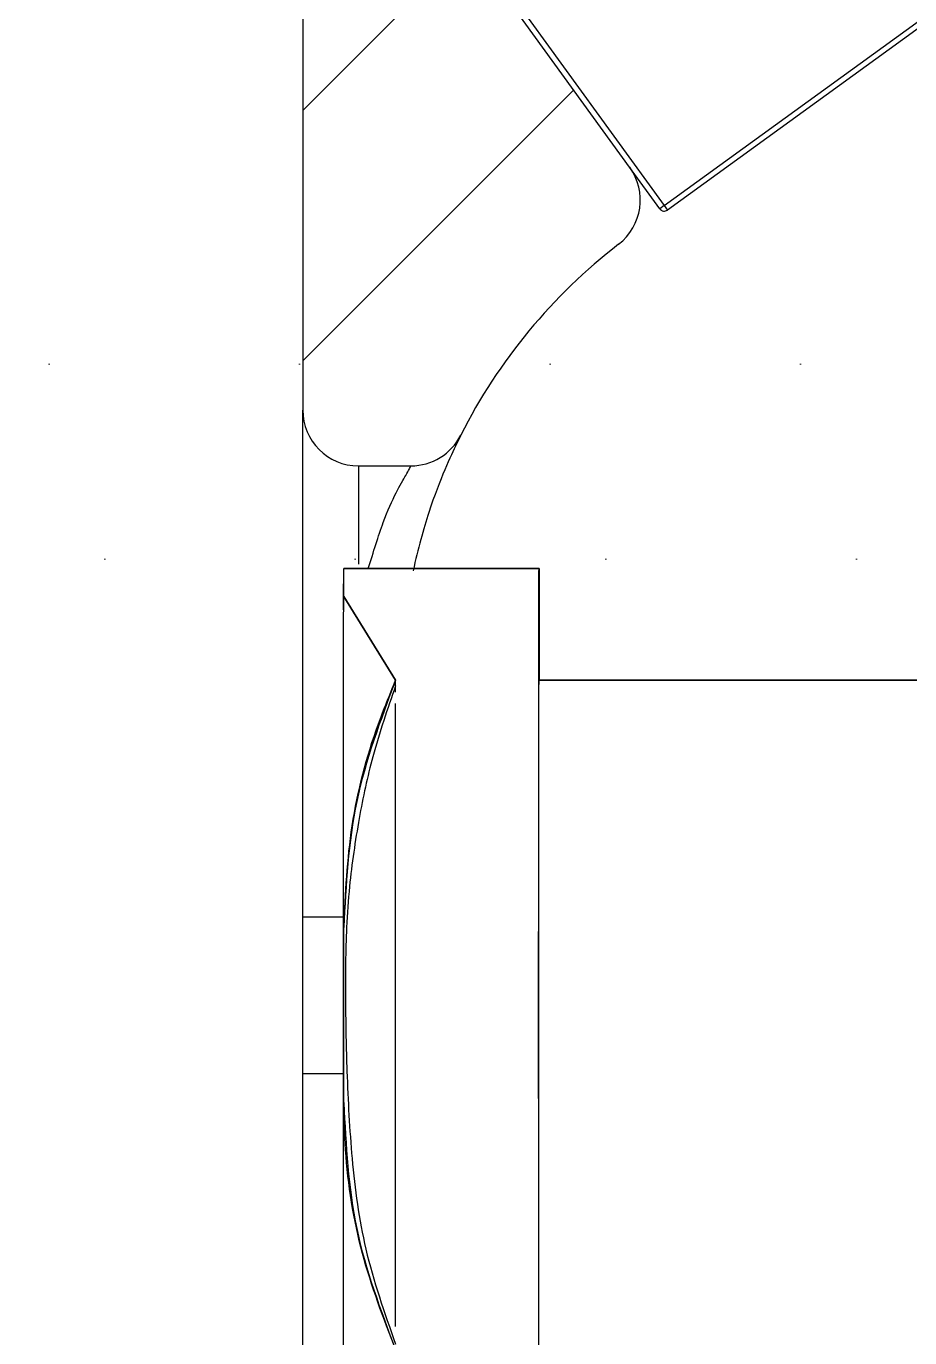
# Model space of a CAD drawing. Header units: millimetres. Extents: x 15 to 1192, y 5 to 836.
# Drawn here: x 538.77 to 554.6, y 324.17 to 347.67 of the extents above; entities that cross this region are included whole.
import ezdxf

# ---------------------------------------------------------------- set-up
doc = ezdxf.new("R2010")
doc.units = ezdxf.units.MM

msp = doc.modelspace()

# ---------------------------------------------------------------- hatches: boundary and pattern name
at = {"linetype": 'Continuous', "lineweight": 18}
h = msp.add_hatch(dxfattribs=at)
h.set_pattern_fill('ANSI31', style=0)
edge = h.paths.add_edge_path(flags=0)
edge.add_arc((548.774, 344.551), 1, 307.5994, 395.9451)
edge.add_line((549.583, 345.138), (543.724, 353.218))
edge.add_line((543.724, 353.218), (543.724, 340.789))
edge.add_arc((544.724, 340.789), 1, 180, 270)
edge.add_line((544.724, 339.789), (545.664, 339.789))
edge.add_arc((545.664, 340.789), 1, 270, 333.2355)
edge.add_arc((555.485, 335.836), 10, 127.5994, 153.2355, ccw=False)
h = msp.add_hatch(dxfattribs=at)
h.set_pattern_fill('ANSI31', style=0)
edge = h.paths.add_edge_path(flags=0)
edge.add_line((572.359, 346.366), (572.359, 341.611))
edge.add_ellipse((418.46, 339.866), major_axis=(-2090.982, 0), ratio=0.00083693, start_angle=265.735182, end_angle=265.779136, ccw=False)
edge.add_line((573.959, 341.611), (573.959, 346.366))
edge.add_line((573.959, 346.366), (572.359, 346.366))
h = msp.add_hatch(dxfattribs=at)
h.set_pattern_fill('ANSI31', style=0)
edge = h.paths.add_edge_path(flags=0)
edge.add_line((573.959, 321.611), (573.959, 338.121))
edge.add_ellipse((418.46, 339.866), major_axis=(-2090.982, 0), ratio=0.00083693, start_angle=94.220864, end_angle=94.264818, ccw=False)
edge.add_line((572.359, 338.12), (572.359, 321.611))
edge.add_ellipse((418.46, 319.866), major_axis=(-2090.982, 0), ratio=0.00083693, start_angle=265.735182, end_angle=265.779136, ccw=False)

# ---------------------------------------------------------------- linework, layer by layer
at = {"color": 7, "linetype": 'Continuous', "lineweight": 25}
for p, q in [((550.203, 344.453), (577.567, 364.294)), ((577.626, 364.213), (550.262, 344.372)), ((543.724, 353.218), (543.724, 340.789)), ((549.583, 345.138), (543.724, 353.218)), ((545.625, 350.767), (550.203, 344.453)), ((550.122, 344.394), (549.583, 345.138)), ((550.203, 344.453), (550.122, 344.394)), ((550.203, 344.453), (550.262, 344.372)), ((543.724, 331.711), (543.724, 340.789)), ((544.724, 339.789), (545.664, 339.789)), ((544.724, 339.789), (544.724, 338.027)), ((547.959, 337.95), (544.459, 337.95)), ((544.459, 337.95), (544.459, 337.949)), ((544.459, 337.449), (544.459, 337.949)), ((547.959, 337.95), (547.959, 337.949)), ((547.959, 337.949), (547.959, 335.949)), ((544.459, 337.45), (545.389, 335.95)), ((544.459, 337.45), (544.459, 337.449)), ((545.389, 335.949), (544.459, 337.449)), ((545.388, 335.732), (545.389, 335.95)), ((545.389, 335.95), (545.389, 335.949)), ((554.959, 335.95), (547.959, 335.95)), ((547.959, 335.95), (547.959, 335.949)), ((543.724, 328.894), (543.724, 331.711)), ((543.724, 331.711), (544.45, 331.711)), ((544.459, 331.523), (544.459, 331.519)), ((544.459, 328.381), (544.459, 331.519)), ((543.724, 319.815), (543.724, 328.894)), ((544.448, 328.894), (543.724, 328.894)), ((544.459, 328.381), (544.459, 328.377))]:
    msp.add_line(p, q, dxfattribs=at)
at = {"color": 7, "linetype": 'Continuous', "lineweight": 25, "flags": 128}
for points in [[(544.459, 337.949), (546.209, 337.949), (547.959, 337.949)], [(547.959, 335.949), (550.959, 335.949), (552.459, 335.949), (554.959, 335.949)]]:
    msp.add_lwpolyline(points, dxfattribs=at)
at = {"color": 7, "linetype": 'Continuous', "lineweight": 25}
for centre, radius, start, end in [((548.774, 344.551), 1, 307.5994, 35.9451), ((550.203, 344.453), 0.1, 215.9451, 305.9451), ((555.485, 335.836), 10, 127.5994, 153.2355), ((544.724, 340.789), 1, 180, 270), ((545.664, 340.789), 1, 270, 333.2355)]:
    msp.add_arc(centre, radius, start, end, dxfattribs=at)
for points, knots in [([(546.556, 340.339), (546.556, 340.339), (546.53, 340.287), (546.429, 340.078), (546.356, 339.922), (546.183, 339.514), (546.083, 339.257), (545.885, 338.653), (545.787, 338.306), (545.702, 337.909)], [0, 0, 0, 0, 0.25, 0.25, 0.5, 0.5, 0.75, 0.75, 1, 1, 1, 1]), ([(544.899, 337.95), (544.989, 338.242), (545.234, 339.046), (545.596, 339.661), (545.644, 339.752), (545.664, 339.789)], [0, 0, 0, 0, 0.253532, 0.698269, 1, 1, 1, 1]), ([(544.456, 337.207), (544.456, 337.269), (544.457, 337.577), (544.458, 337.859), (544.458, 337.92), (544.459, 337.95)], [0, 0, 0, 0, 0.115784, 0.570748, 1, 1, 1, 1]), ([(547.959, 321.95), (547.958, 321.976), (547.958, 322.029), (547.956, 322.475), (547.955, 323.213), (547.954, 324.253), (547.953, 325.532), (547.953, 326.966), (547.952, 328.457), (547.952, 329.95), (547.952, 331.443), (547.953, 332.934), (547.953, 334.368), (547.954, 335.647), (547.955, 336.687), (547.956, 337.426), (547.958, 337.871), (547.958, 337.924), (547.959, 337.95)], [0, 0, 0, 0, 0.058258, 0.120006, 0.18432, 0.25, 0.31568, 0.379994, 0.441742, 0.5, 0.558258, 0.620006, 0.68432, 0.75, 0.81568, 0.879994, 0.941742, 1, 1, 1, 1]), ([(544.459, 322.45), (544.458, 322.55), (544.457, 322.704), (544.455, 323.64), (544.454, 324.608), (544.454, 325.809), (544.453, 327.555), (544.452, 329.95), (544.453, 332.345), (544.454, 334.091), (544.454, 335.293), (544.455, 336.26), (544.457, 337.196), (544.458, 337.35), (544.459, 337.45)], [0, 0, 0, 0, 0.119728, 0.18418, 0.25, 0.31582, 0.380272, 0.5, 0.619728, 0.68418, 0.75, 0.81582, 0.880272, 1, 1, 1, 1]), ([(545.389, 335.95), (545.118, 335.233), (544.578, 333.806), (544.499, 332.282), (544.459, 331.523)], [0, 0, 0, 0, 0.502027, 1, 1, 1, 1]), ([(544.459, 331.519), (544.489, 332.129), (544.55, 333.367), (544.937, 334.849), (545.283, 335.689), (545.389, 335.949)], [0, 0, 0, 0, 0.40161, 0.814875, 1, 1, 1, 1]), ([(545.388, 335.849), (545.244, 335.435), (544.985, 334.689), (544.719, 333.456), (544.569, 332.42), (544.504, 331.546), (544.489, 330.863), (544.489, 330.02), (544.512, 328.822), (544.594, 327.319), (544.805, 325.712), (545.189, 324.618), (545.388, 324.051)], [0, 0, 0, 0, 0.117559, 0.211451, 0.311024, 0.370256, 0.422615, 0.480448, 0.580951, 0.709312, 0.849385, 1, 1, 1, 1]), ([(547.959, 323.95), (547.958, 324.03), (547.957, 324.153), (547.956, 324.902), (547.955, 325.676), (547.955, 326.637), (547.954, 328.034), (547.954, 329.95), (547.954, 331.866), (547.955, 333.263), (547.955, 334.224), (547.956, 334.998), (547.957, 335.747), (547.958, 335.87), (547.959, 335.95)], [0, 0, 0, 0, 0.119728, 0.18418, 0.25, 0.31582, 0.380272, 0.5, 0.619728, 0.68418, 0.75, 0.81582, 0.880272, 1, 1, 1, 1]), ([(545.387, 324.371), (545.387, 324.542), (545.386, 324.887), (545.386, 325.68), (545.385, 326.636), (545.384, 328.035), (545.384, 329.95), (545.384, 331.865), (545.385, 333.264), (545.386, 334.22), (545.386, 335.013), (545.387, 335.358), (545.387, 335.529)], [0, 0, 0, 0, 0.084745, 0.171288, 0.257831, 0.342575, 0.5, 0.657425, 0.742169, 0.828712, 0.915255, 1, 1, 1, 1]), ([(544.459, 328.377), (544.459, 328.398), (544.458, 328.431), (544.458, 328.627), (544.458, 328.83), (544.458, 329.082), (544.458, 329.448), (544.458, 329.95), (544.458, 330.452), (544.458, 330.818), (544.458, 331.07), (544.458, 331.273), (544.458, 331.469), (544.459, 331.502), (544.459, 331.523)], [0, 0, 0, 0, 0.119728, 0.18418, 0.25, 0.31582, 0.380272, 0.5, 0.619728, 0.68418, 0.75, 0.81582, 0.880272, 1, 1, 1, 1]), ([(545.389, 323.951), (545.171, 324.521), (544.729, 325.677), (544.488, 327.19), (544.466, 328.099), (544.459, 328.381)], [0, 0, 0, 0, 0.401163, 0.813957, 1, 1, 1, 1]), ([(544.459, 328.377), (544.499, 327.618), (544.578, 326.094), (545.118, 324.667), (545.389, 323.95)], [0, 0, 0, 0, 0.497973, 1, 1, 1, 1])]:
    msp.add_open_spline(points, degree=3, knots=knots, dxfattribs=at)

doc.saveas('drawing.dxf')
